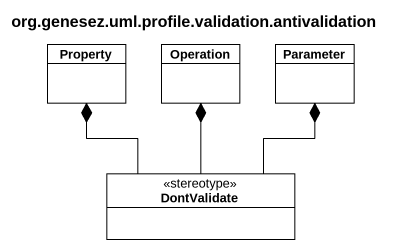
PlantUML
@startuml
title org.genesez.uml.profile.validation.antivalidation
hide circle
hide empty members
class Property
class Operation
class Parameter
class DontValidate <<stereotype>>
DontValidate -up-* Property
DontValidate -up-* Operation
DontValidate -up-* Parameter
@enduml
